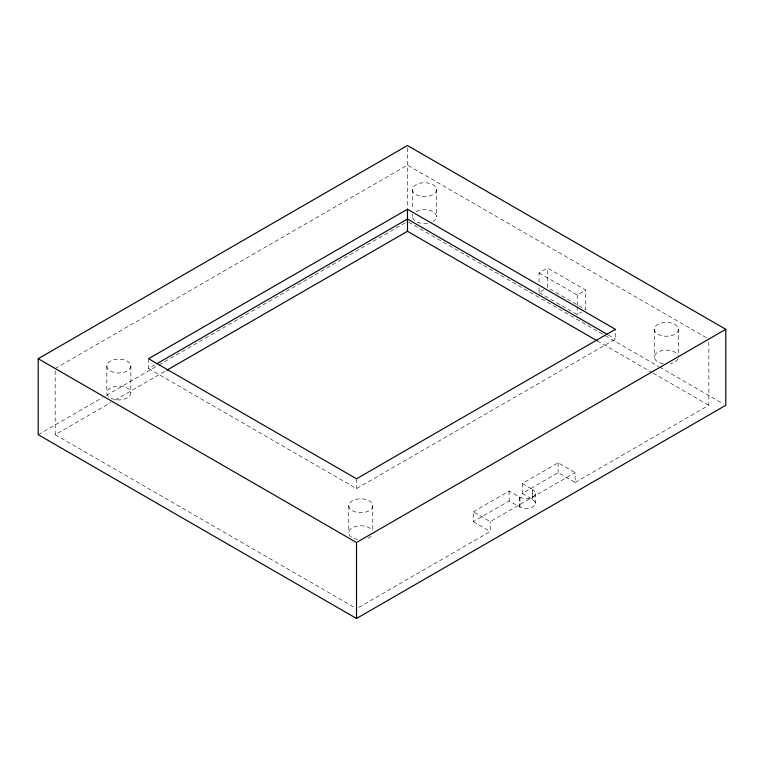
<?xml version="1.0" encoding="UTF-8"?>
<svg xmlns="http://www.w3.org/2000/svg" width="764" height="764" viewBox="0 0 764 764"><rect width="100%" height="100%" fill="white"/><g stroke="black" fill="none" stroke-linecap="round" stroke-linejoin="round"><path stroke-width="0.57" stroke-dasharray="3.82 2.86" d="M55.18 368.525L407.47 165.129L706.757 337.927M148.56 358.717L148.56 368.525L154.748 364.953M38.2 434.687L102.147 397.767M106.272 395.38L157.852 365.603M158.883 365.011L405.407 222.687M55.18 370.884L55.18 434.687L110.961 402.475M115.097 400.088L165.721 370.865M539.04 282.174L539.04 272.949L547.53 268.049L585.73 290.11L585.73 309.707L547.53 287.656L547.53 268.049M539.04 287.942L539.04 292.555L543.758 289.833M539.04 272.949L577.24 295.009L585.73 290.11M539.04 292.555L577.24 314.615L581.958 311.884M148.56 368.525L356.53 488.597L615.44 339.111L615.44 329.313M473.26 511.823L509.139 491.109L519.94 497.125A9.006 5.195 0 0 0 532.68 497.125A9.006 5.195 0 0 0 532.68 489.772L532.68 499.627A9.006 5.195 0 0 1 532.68 506.981A9.006 5.195 0 0 1 519.94 506.981L509.139 500.964L473.26 521.678L473.26 511.823L490.23 521.631L575.12 472.62L575.12 482.476L558.14 472.668L522.261 493.391L522.261 483.536L558.14 462.812L575.12 472.62M358.593 607.485L490.23 531.486L490.23 521.631M575.12 482.476L708.82 405.283L708.82 339.111M608.239 334.957L615.44 339.111M408.501 222.085L658.616 366.491M659.657 367.092L723.737 404.089M597.362 340.925L652.064 372.507M653.096 373.109L708.82 405.283M522.261 483.536L532.871 489.657M522.261 493.391L532.871 499.513M473.26 521.678L490.23 531.486M55.18 434.687L356.53 608.669M678.384 329.313A12.004 6.933 0 0 1 660.373 335.32A12.004 6.933 0 0 1 660.373 323.315A12.004 6.933 0 0 1 678.384 329.313L678.384 357.046M654.376 329.313L654.376 357.046M577.24 295.009L577.24 305.39M577.24 306.536L577.24 314.615M558.14 462.812L558.14 472.668M535.316 493.449L535.316 503.304M532.68 489.772L532.68 499.627M519.94 497.125L519.94 506.981M519.749 497.23L519.749 507.086M509.139 491.109L509.139 500.964M436.454 189.634A12.004 6.933 0 0 1 418.443 195.641A12.004 6.933 0 0 1 418.443 183.637A12.004 6.933 0 0 1 436.454 189.634L436.454 216.594M412.436 189.634L412.436 209.556M412.436 214.245L412.436 216.594M407.47 147.901L407.47 208.438M372.784 505.749A12.004 6.933 0 0 1 354.773 511.756A12.004 6.933 0 0 1 354.773 499.751A12.004 6.933 0 0 1 372.784 505.749L372.784 531.534M356.53 478.799L356.53 488.597M348.776 505.749L348.776 532.709M130.854 366.071A12.004 6.933 0 0 1 112.843 372.078A12.004 6.933 0 0 1 112.843 360.073A12.004 6.933 0 0 1 130.854 366.071L130.854 392.982A12.004 6.933 0 0 1 112.843 398.989A12.004 6.933 0 0 1 112.843 386.985A12.004 6.933 0 0 1 130.854 392.982M106.836 366.071L106.836 392.982M371.17 536.175A12.004 6.933 0 0 1 367.665 538.381M357.667 539.403A12.004 6.933 0 0 1 352.29 527.809A12.004 6.933 0 0 1 372.374 530.913M677.974 358.841A12.004 6.933 0 0 1 670.477 363.559M663.267 363.74A12.004 6.933 0 0 1 657.89 352.147A12.004 6.933 0 0 1 677.974 355.25M415.96 211.685A12.004 6.933 0 0 1 432.93 211.685A12.004 6.933 0 0 1 432.93 221.493M427.553 223.289A12.004 6.933 0 0 1 412.846 214.799"/><path stroke-width="1.15" d="M38.2 358.717L407.47 145.523L725.8 329.313L725.8 405.283L356.53 618.477L38.2 434.687L38.2 358.717L356.53 542.507L725.8 329.313M407.47 209.24L148.56 358.717L356.53 478.799L615.44 329.313L407.47 209.24L407.47 231.291L166.753 370.273M156.811 363.759L407.47 219.039L607.208 334.365M407.47 231.291L597.362 340.925M356.53 542.507L356.53 618.477"/></g></svg>
